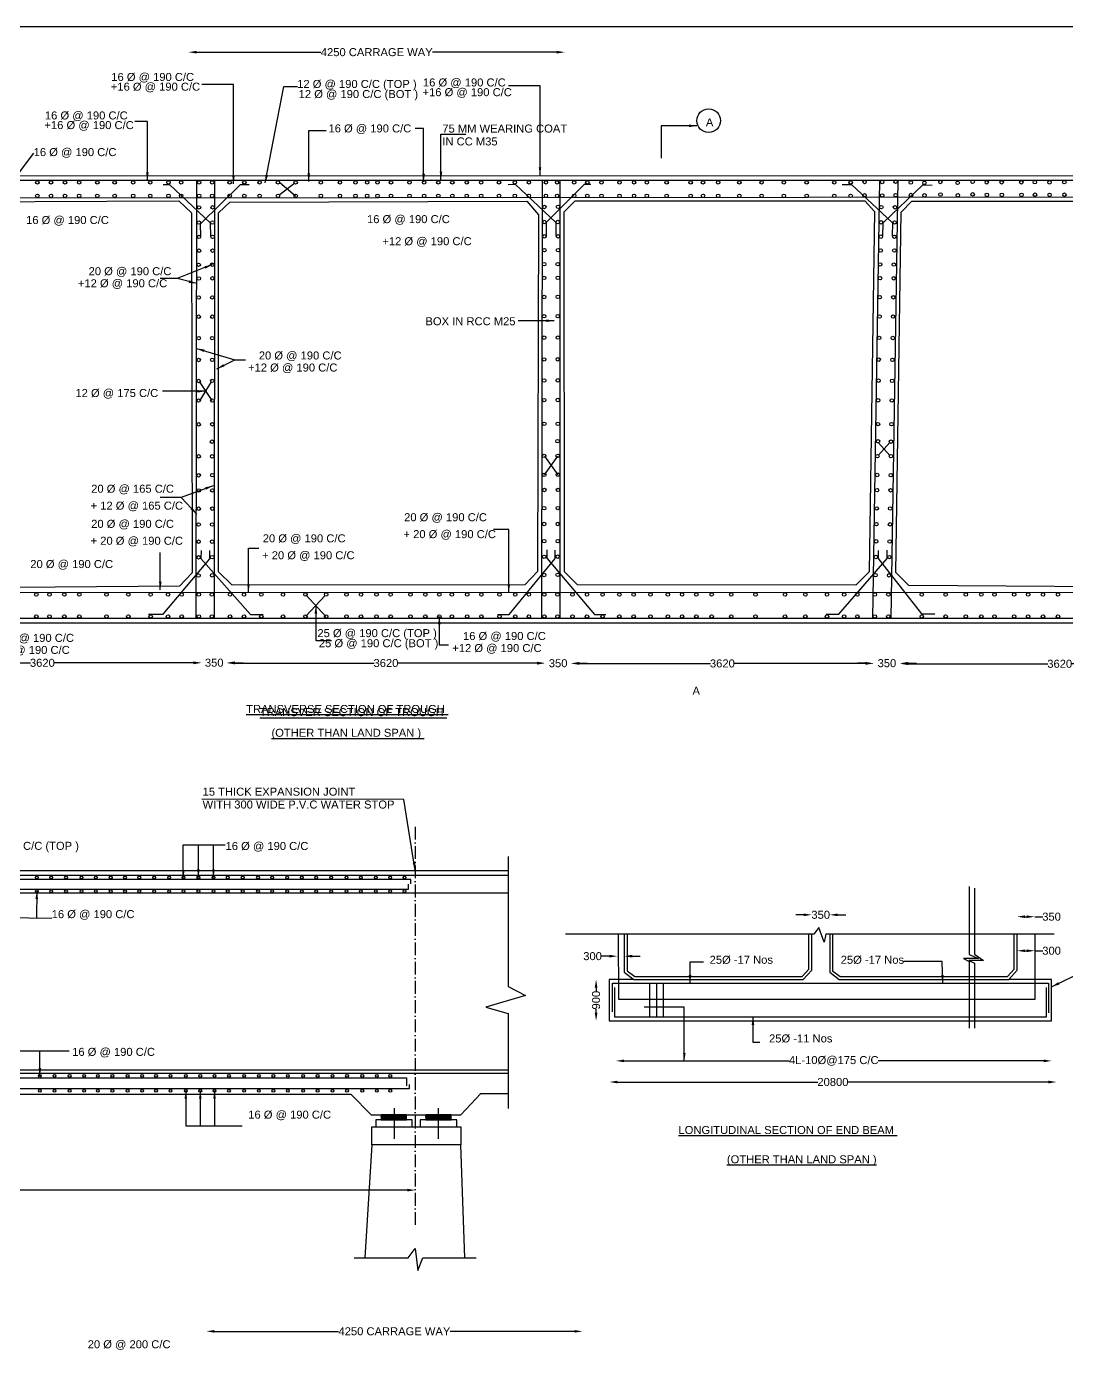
# Model space of a CAD drawing. Header units: millimetres. Extents: x 5124 to 2506481, y 2311 to 44408819.
# Drawn here: x 2502362 to 2504311, y 44406336 to 44408819 of the extents above; entities that cross this region are included whole.
import ezdxf

# ---------------------------------------------------------------- set-up
doc = ezdxf.new("R2010")
doc.units = ezdxf.units.MM
doc.header["$MEASUREMENT"] = 0
doc.linetypes.add('ACAD_ISO10W100', pattern=[18, 12, -3, 0, -3])
for name, color, linetype in [('DIMENSION', 7, 'Continuous'), ('DRAWING', 2, 'Continuous'), ('TEXT', 7, 'Continuous')]:
    doc.layers.add(name, color=color, linetype=linetype)
doc.styles.get("Standard").update_dxf_attribs({"font": 'arial.ttf', "height": 15})
doc.dimstyles.get("Standard").update_dxf_attribs({"dimtxt": 15, "dimasz": 15, "dimexe": 0.18, "dimexo": 0.0625, "dimgap": 0.09, "dimtad": 0, "dimdec": 0, "dimzin": 0, "dimdsep": 46, "dimtxsty": 'Standard', "dimcen": 0.09, "dimse1": 1, "dimse2": 1, "dimadec": 0, "dimazin": 0, "dimtfac": 1, "dimtdec": 0, "dimtofl": 0, "dimtmove": 0, "dimatfit": 3, "dimfxl": 1, "dimtolj": 1, "dimtzin": 0, "dimarcsym": 0})

# ---------------------------------------------------------------- blocks, each defined once
blk = doc.blocks.new('*D90')
at = {"layer": 'Defpoints', "color": 0, "transparency": 16777216}
for p in [(2501291, 44406640), (2503090.6, 44406640), (2503090.6, 44406638.9)]:
    blk.add_point(p, dxfattribs=at)
at = {"layer": 'DIMENSION', "color": 0, "lineweight": -2, "transparency": 16777216}
for p, q in [((2501306, 44406638.9), (2502163.2, 44406638.9)), ((2503075.6, 44406638.9), (2502218.4, 44406638.9))]:
    blk.add_line(p, q, dxfattribs=at)
at = {"layer": 'DIMENSION', "color": 0, "transparency": 16777216}
for points in [[(2501306, 44406641.4), (2501306, 44406636.4), (2501291, 44406638.9)], [(2503075.6, 44406641.4), (2503075.6, 44406636.4), (2503090.6, 44406638.9)]]:
    blk.add_solid(points, dxfattribs=at)
at = {"layer": 'DIMENSION', "color": 0, "transparency": 16777216, "insert": (2502190.8, 44406638.9), "char_height": 15, "attachment_point": 5}
blk.add_mtext('\\A1;18000', dxfattribs=at)
blk = doc.blocks.new('*D91')
at = {"layer": 'Defpoints', "color": 0, "transparency": 16777216}
for p in [(2503469.4, 44407077.2), (2503469.4, 44407077.2), (2503482.3, 44407078.6)]:
    blk.add_point(p, dxfattribs=at)
at = {"layer": 'DIMENSION', "color": 0, "lineweight": -2, "transparency": 16777216}
for p, q in [((2503454.4, 44407077.2), (2503439.4, 44407077.2)), ((2503497.3, 44407077.2), (2503512.3, 44407077.2))]:
    blk.add_line(p, q, dxfattribs=at)
at = {"layer": 'DIMENSION', "color": 0, "transparency": 16777216}
for points in [[(2503454.4, 44407079.7), (2503454.4, 44407074.7), (2503469.4, 44407077.2)], [(2503497.3, 44407079.7), (2503497.3, 44407074.7), (2503482.3, 44407077.2)]]:
    blk.add_solid(points, dxfattribs=at)
at = {"layer": 'DIMENSION', "color": 0, "transparency": 16777216, "insert": (2503422.8, 44407077.2), "char_height": 15, "attachment_point": 5}
blk.add_mtext('\\A1;300', dxfattribs=at)
blk = doc.blocks.new('*D92')
at = {"layer": 'Defpoints', "color": 0, "transparency": 16777216}
for p in [(2503453.8, 44407033.3), (2503429.4, 44406956.3), (2503453.8, 44406956.3)]:
    blk.add_point(p, dxfattribs=at)
at = {"layer": 'DIMENSION', "color": 0, "lineweight": -2, "transparency": 16777216}
for p, q in [((2503429.4, 44407018.3), (2503429.4, 44407011.4)), ((2503429.4, 44406971.3), (2503429.4, 44406978.1))]:
    blk.add_line(p, q, dxfattribs=at)
at = {"layer": 'DIMENSION', "color": 0, "transparency": 16777216}
for points in [[(2503426.9, 44407018.3), (2503431.9, 44407018.3), (2503429.4, 44407033.3)], [(2503426.9, 44406971.3), (2503431.9, 44406971.3), (2503429.4, 44406956.3)]]:
    blk.add_solid(points, dxfattribs=at)
at = {"layer": 'DIMENSION', "color": 0, "transparency": 16777216, "insert": (2503429.4, 44406994.8), "char_height": 15, "attachment_point": 5, "rotation": 90}
blk.add_mtext('\\A1;900', dxfattribs=at)
blk = doc.blocks.new('*D93')
at = {"layer": 'Defpoints', "color": 0, "transparency": 16777216}
for p in [(2503867.2, 44407154.7), (2503833.6, 44407118.6), (2503867.2, 44407118.6)]:
    blk.add_point(p, dxfattribs=at)
at = {"layer": 'DIMENSION', "color": 0, "lineweight": -2, "transparency": 16777216}
for p, q in [((2503818.6, 44407154.7), (2503803.6, 44407154.7)), ((2503882.2, 44407154.7), (2503897.2, 44407154.7))]:
    blk.add_line(p, q, dxfattribs=at)
at = {"layer": 'DIMENSION', "color": 0, "transparency": 16777216}
for points in [[(2503818.6, 44407157.2), (2503818.6, 44407152.2), (2503833.6, 44407154.7)], [(2503882.2, 44407157.2), (2503882.2, 44407152.2), (2503867.2, 44407154.7)]]:
    blk.add_solid(points, dxfattribs=at)
at = {"layer": 'DIMENSION', "color": 0, "transparency": 16777216, "insert": (2503850.4, 44407154.7), "char_height": 15, "attachment_point": 5}
blk.add_mtext('\\A1;350', dxfattribs=at)
blk = doc.blocks.new('*D94')
at = {"layer": 'Defpoints', "color": 0, "transparency": 16777216}
for p in [(2504251.5, 44407151.2), (2504218.5, 44407118.6), (2504251.5, 44407118.6)]:
    blk.add_point(p, dxfattribs=at)
at = {"layer": 'DIMENSION', "color": 0, "lineweight": -2, "transparency": 16777216}
for p, q in [((2504233.5, 44407151.2), (2504236.5, 44407151.2)), ((2504251.5, 44407151.2), (2504266.5, 44407151.2))]:
    blk.add_line(p, q, dxfattribs=at)
at = {"layer": 'DIMENSION', "color": 0, "transparency": 16777216}
for points in [[(2504233.5, 44407153.7), (2504233.5, 44407148.7), (2504218.5, 44407151.2)], [(2504236.5, 44407153.7), (2504236.5, 44407148.7), (2504251.5, 44407151.2)]]:
    blk.add_solid(points, dxfattribs=at)
at = {"layer": 'DIMENSION', "color": 0, "transparency": 16777216, "insert": (2504283.1, 44407151.2), "char_height": 15, "attachment_point": 5}
blk.add_mtext('\\A1;350', dxfattribs=at)
blk = doc.blocks.new('*D95')
at = {"layer": 'Defpoints', "color": 0, "transparency": 16777216}
for p in [(2504218.5, 44407084.8), (2504251.5, 44407087.4), (2504251.5, 44407084.8)]:
    blk.add_point(p, dxfattribs=at)
at = {"layer": 'DIMENSION', "color": 0, "lineweight": -2, "transparency": 16777216}
for p, q in [((2504233.5, 44407087.4), (2504236.5, 44407087.4)), ((2504251.5, 44407087.4), (2504266.5, 44407087.4))]:
    blk.add_line(p, q, dxfattribs=at)
at = {"layer": 'DIMENSION', "color": 0, "transparency": 16777216}
for points in [[(2504233.5, 44407089.9), (2504233.5, 44407084.9), (2504218.5, 44407087.4)], [(2504236.5, 44407089.9), (2504236.5, 44407084.9), (2504251.5, 44407087.4)]]:
    blk.add_solid(points, dxfattribs=at)
at = {"layer": 'DIMENSION', "color": 0, "transparency": 16777216, "insert": (2504283.1, 44407087.4), "char_height": 15, "attachment_point": 5}
blk.add_mtext('\\A1;300', dxfattribs=at)
blk = doc.blocks.new('*D96')
at = {"layer": 'Defpoints', "color": 0, "transparency": 16777216}
for p in [(2503454.4, 44406834.1), (2504292.2, 44406841.4), (2504292.2, 44406834.1)]:
    blk.add_point(p, dxfattribs=at)
at = {"layer": 'DIMENSION', "color": 0, "lineweight": -2, "transparency": 16777216}
for p, q in [((2503469.4, 44406841.4), (2503844.9, 44406841.4)), ((2504277.2, 44406841.4), (2503901.7, 44406841.4))]:
    blk.add_line(p, q, dxfattribs=at)
at = {"layer": 'DIMENSION', "color": 0, "transparency": 16777216}
for points in [[(2503469.4, 44406843.9), (2503469.4, 44406838.9), (2503454.4, 44406841.4)], [(2504277.2, 44406843.9), (2504277.2, 44406838.9), (2504292.2, 44406841.4)]]:
    blk.add_solid(points, dxfattribs=at)
at = {"layer": 'DIMENSION', "color": 0, "transparency": 16777216, "insert": (2503873.3, 44406841.4), "char_height": 15, "attachment_point": 5}
blk.add_mtext('\\A1;20800', dxfattribs=at)
blk = doc.blocks.new('*D97')
at = {"layer": 'Defpoints', "color": 0, "transparency": 16777216}
for p in [(2503466.7, 44406887.7), (2503466.7, 44406881), (2504283.1, 44406887.7)]:
    blk.add_point(p, dxfattribs=at)
at = {"layer": 'DIMENSION', "color": 0, "lineweight": -2, "transparency": 16777216}
for p, q in [((2503481.7, 44406881), (2503791.3, 44406881)), ((2504268.1, 44406881), (2503958.4, 44406881))]:
    blk.add_line(p, q, dxfattribs=at)
at = {"layer": 'DIMENSION', "color": 0, "transparency": 16777216}
for points in [[(2503481.7, 44406883.5), (2503481.7, 44406878.5), (2503466.7, 44406881)], [(2504268.1, 44406883.5), (2504268.1, 44406878.5), (2504283.1, 44406881)]]:
    blk.add_solid(points, dxfattribs=at)
at = {"layer": 'DIMENSION', "color": 0, "transparency": 16777216, "insert": (2503874.9, 44406881), "char_height": 15, "attachment_point": 5}
blk.add_mtext('\\A1;4L-10Ø@175 C/C ', dxfattribs=at)
blk = doc.blocks.new('*D120')
at = {"layer": 'Defpoints', "color": 0, "transparency": 16777216}
for p in [(2502093.6, 44407627), (2502689.7, 44407627), (2502689.7, 44407626.9)]:
    blk.add_point(p, dxfattribs=at)
at = {"layer": 'DIMENSION', "color": 0, "lineweight": -2, "transparency": 16777216}
for p, q in [((2502108.6, 44407626.9), (2502369.2, 44407626.9)), ((2502674.7, 44407626.9), (2502414.1, 44407626.9))]:
    blk.add_line(p, q, dxfattribs=at)
at = {"layer": 'DIMENSION', "color": 0, "transparency": 16777216}
for points in [[(2502108.6, 44407629.4), (2502108.6, 44407624.4), (2502093.6, 44407626.9)], [(2502674.7, 44407629.4), (2502674.7, 44407624.4), (2502689.7, 44407626.9)]]:
    blk.add_solid(points, dxfattribs=at)
at = {"layer": 'DIMENSION', "color": 0, "transparency": 16777216, "insert": (2502391.6, 44407626.9), "char_height": 15, "attachment_point": 5}
blk.add_mtext('\\A1;3620', dxfattribs=at)
blk = doc.blocks.new('*D121')
at = {"layer": 'Defpoints', "color": 0, "transparency": 16777216}
for p in [(2502689.7, 44407626.9), (2502737.7, 44407627.1), (2502737.7, 44407626.9)]:
    blk.add_point(p, dxfattribs=at)
at = {"layer": 'DIMENSION', "color": 0, "lineweight": -2, "transparency": 16777216}
for p, q in [((2502674.7, 44407627.1), (2502659.7, 44407627.1)), ((2502752.7, 44407627.1), (2502767.7, 44407627.1))]:
    blk.add_line(p, q, dxfattribs=at)
at = {"layer": 'DIMENSION', "color": 0, "transparency": 16777216}
for points in [[(2502674.7, 44407629.6), (2502674.7, 44407624.6), (2502689.7, 44407627.1)], [(2502752.7, 44407629.6), (2502752.7, 44407624.6), (2502737.7, 44407627.1)]]:
    blk.add_solid(points, dxfattribs=at)
at = {"layer": 'DIMENSION', "color": 0, "transparency": 16777216, "insert": (2502713.7, 44407627.1), "char_height": 15, "attachment_point": 5}
blk.add_mtext('\\A1;350', dxfattribs=at)
blk = doc.blocks.new('*D122')
at = {"layer": 'Defpoints', "color": 0, "transparency": 16777216}
for p in [(2502737.7, 44407626.9), (2503333.6, 44407626.9), (2503333.6, 44407626.5)]:
    blk.add_point(p, dxfattribs=at)
at = {"layer": 'DIMENSION', "color": 0, "lineweight": -2, "transparency": 16777216}
for p, q in [((2502752.7, 44407626.5), (2503013.2, 44407626.5)), ((2503318.6, 44407626.5), (2503058.1, 44407626.5))]:
    blk.add_line(p, q, dxfattribs=at)
at = {"layer": 'DIMENSION', "color": 0, "transparency": 16777216}
for points in [[(2502752.7, 44407629), (2502752.7, 44407624), (2502737.7, 44407626.5)], [(2503318.6, 44407629), (2503318.6, 44407624), (2503333.6, 44407626.5)]]:
    blk.add_solid(points, dxfattribs=at)
at = {"layer": 'DIMENSION', "color": 0, "transparency": 16777216, "insert": (2503035.6, 44407626.5), "char_height": 15, "attachment_point": 5}
blk.add_mtext('\\A1;3620', dxfattribs=at)
blk = doc.blocks.new('*D123')
at = {"layer": 'Defpoints', "color": 0, "transparency": 16777216}
for p in [(2503333.6, 44407626.5), (2503383, 44407626.5), (2503383, 44407626.1)]:
    blk.add_point(p, dxfattribs=at)
at = {"layer": 'DIMENSION', "color": 0, "lineweight": -2, "transparency": 16777216}
for p, q in [((2503318.6, 44407626.1), (2503303.6, 44407626.1)), ((2503398, 44407626.1), (2503413, 44407626.1))]:
    blk.add_line(p, q, dxfattribs=at)
at = {"layer": 'DIMENSION', "color": 0, "transparency": 16777216}
for points in [[(2503318.6, 44407628.6), (2503318.6, 44407623.6), (2503333.6, 44407626.1)], [(2503398, 44407628.6), (2503398, 44407623.6), (2503383, 44407626.1)]]:
    blk.add_solid(points, dxfattribs=at)
at = {"layer": 'DIMENSION', "color": 0, "transparency": 16777216, "insert": (2503358.3, 44407626.1), "char_height": 15, "attachment_point": 5}
blk.add_mtext('\\A1;350', dxfattribs=at)
blk = doc.blocks.new('*D124')
at = {"layer": 'Defpoints', "color": 0, "transparency": 16777216}
for p in [(2503383, 44407626.5), (2503949.2, 44407626.5), (2503949.2, 44407625.7)]:
    blk.add_point(p, dxfattribs=at)
at = {"layer": 'DIMENSION', "color": 0, "lineweight": -2, "transparency": 16777216}
for p, q in [((2503398, 44407625.7), (2503643.6, 44407625.7)), ((2503934.2, 44407625.7), (2503688.6, 44407625.7))]:
    blk.add_line(p, q, dxfattribs=at)
at = {"layer": 'DIMENSION', "color": 0, "transparency": 16777216}
for points in [[(2503398, 44407628.2), (2503398, 44407623.2), (2503383, 44407625.7)], [(2503934.2, 44407628.2), (2503934.2, 44407623.2), (2503949.2, 44407625.7)]]:
    blk.add_solid(points, dxfattribs=at)
at = {"layer": 'DIMENSION', "color": 0, "transparency": 16777216, "insert": (2503666.1, 44407625.7), "char_height": 15, "attachment_point": 5}
blk.add_mtext('\\A1;3620', dxfattribs=at)
blk = doc.blocks.new('*D125')
at = {"layer": 'Defpoints', "color": 0, "transparency": 16777216}
for p in [(2503949.2, 44407625.7), (2503999.8, 44407626.2), (2503999.8, 44407625.7)]:
    blk.add_point(p, dxfattribs=at)
at = {"layer": 'DIMENSION', "color": 0, "lineweight": -2, "transparency": 16777216}
for p, q in [((2503934.2, 44407626.2), (2503919.2, 44407626.2)), ((2504014.8, 44407626.2), (2504029.8, 44407626.2))]:
    blk.add_line(p, q, dxfattribs=at)
at = {"layer": 'DIMENSION', "color": 0, "transparency": 16777216}
for points in [[(2503934.2, 44407628.7), (2503934.2, 44407623.7), (2503949.2, 44407626.2)], [(2504014.8, 44407628.7), (2504014.8, 44407623.7), (2503999.8, 44407626.2)]]:
    blk.add_solid(points, dxfattribs=at)
at = {"layer": 'DIMENSION', "color": 0, "transparency": 16777216, "insert": (2503974.5, 44407626.2), "char_height": 15, "attachment_point": 5}
blk.add_mtext('\\A1;350', dxfattribs=at)
blk = doc.blocks.new('*D126')
at = {"layer": 'Defpoints', "color": 0, "transparency": 16777216}
for p in [(2503999.8, 44407625.7), (2504597.1, 44407625.7), (2504597.1, 44407625.1)]:
    blk.add_point(p, dxfattribs=at)
at = {"layer": 'DIMENSION', "color": 0, "lineweight": -2, "transparency": 16777216}
for p, q in [((2504014.8, 44407625.1), (2504276, 44407625.1)), ((2504582.1, 44407625.1), (2504320.9, 44407625.1))]:
    blk.add_line(p, q, dxfattribs=at)
at = {"layer": 'DIMENSION', "color": 0, "transparency": 16777216}
for points in [[(2504014.8, 44407627.6), (2504014.8, 44407622.6), (2503999.8, 44407625.1)], [(2504582.1, 44407627.6), (2504582.1, 44407622.6), (2504597.1, 44407625.1)]]:
    blk.add_solid(points, dxfattribs=at)
at = {"layer": 'DIMENSION', "color": 0, "transparency": 16777216, "insert": (2504298.4, 44407625.1), "char_height": 15, "attachment_point": 5}
blk.add_mtext('\\A1;3620', dxfattribs=at)
blk = doc.blocks.new('*D137')
at = {"layer": 'Defpoints', "color": 0, "transparency": 16777216}
for p in [(2502665.7, 44408773.4), (2503370.8, 44408773.4), (2503370.8, 44408771.2)]:
    blk.add_point(p, dxfattribs=at)
at = {"layer": 'DIMENSION', "color": 0, "lineweight": -2, "transparency": 16777216}
for p, q in [((2502680.7, 44408771.2), (2502913.6, 44408771.2)), ((2503355.8, 44408771.2), (2503122.9, 44408771.2))]:
    blk.add_line(p, q, dxfattribs=at)
at = {"layer": 'DIMENSION', "color": 0, "transparency": 16777216}
for points in [[(2502680.7, 44408773.7), (2502680.7, 44408768.7), (2502665.7, 44408771.2)], [(2503355.8, 44408773.7), (2503355.8, 44408768.7), (2503370.8, 44408771.2)]]:
    blk.add_solid(points, dxfattribs=at)
at = {"layer": 'DIMENSION', "color": 0, "transparency": 16777216, "insert": (2503018.3, 44408771.2), "char_height": 15, "attachment_point": 5}
blk.add_mtext('\\A1;4250 CARRAGE WAY', dxfattribs=at)
blk = doc.blocks.new('*D138')
at = {"layer": 'Defpoints', "color": 0, "transparency": 16777216}
for p in [(2502698.8, 44406376.3), (2503404, 44406376.3), (2503404, 44406374.2)]:
    blk.add_point(p, dxfattribs=at)
at = {"layer": 'DIMENSION', "color": 0, "lineweight": -2, "transparency": 16777216}
for p, q in [((2502713.8, 44406374.2), (2502946.8, 44406374.2)), ((2503389, 44406374.2), (2503156.1, 44406374.2))]:
    blk.add_line(p, q, dxfattribs=at)
at = {"layer": 'DIMENSION', "color": 0, "transparency": 16777216}
for points in [[(2502713.8, 44406376.7), (2502713.8, 44406371.7), (2502698.8, 44406374.2)], [(2503389, 44406376.7), (2503389, 44406371.7), (2503404, 44406374.2)]]:
    blk.add_solid(points, dxfattribs=at)
at = {"layer": 'DIMENSION', "color": 0, "transparency": 16777216, "insert": (2503051.4, 44406374.2), "char_height": 15, "attachment_point": 5}
blk.add_mtext('\\A1;4250 CARRAGE WAY', dxfattribs=at)

msp = doc.modelspace()

# ---------------------------------------------------------------- hatches: boundary and pattern name
at = {"layer": 'DRAWING'}
h = msp.add_hatch(dxfattribs=at)
h.set_pattern_fill('ANSI31', color=0, style=0)
h.set_pattern_definition([(45, (1801.97717, -1.1792), (-0.08838834764832, 0.08838834764832), [])])
h.paths.add_polyline_path([(2503026.8, 44406770.6), (2503074.2, 44406770.6), (2503074.2, 44406779.7), (2503026.8, 44406779.7)])
h.paths.add_polyline_path([(2503110.2, 44406770.6), (2503157.6, 44406770.6), (2503157.6, 44406779.7), (2503110.2, 44406779.7)])

# ---------------------------------------------------------------- linework, layer by layer
at = {"layer": 'DIMENSION', "color": 0}
msp.add_circle((2503640.4, 44408642.9), 22.3, dxfattribs=at)
at = {"layer": 'DRAWING', "color": 0}
for points in [[(2500951.5, 44408819.4), (2506480.1, 44408819.4), (2506480.1, 44403849.7), (2500951.5, 44403849.7)], [(2501402.1, 44408539.7), (2504640.7, 44408540), (2504635.3, 44407701.4), (2501397.7, 44407701.4)], [(2501410.3, 44408531.4), (2504632.4, 44408531.7), (2504627.1, 44407709.7), (2501406, 44407709.7)], [(2503026.8, 44406770.6), (2503074.2, 44406770.6), (2503074.2, 44406779.7), (2503026.8, 44406779.7)], [(2503110.2, 44406770.6), (2503157.6, 44406770.6), (2503157.6, 44406779.7), (2503110.2, 44406779.7)], [(2503009.2, 44406757.7), (2503175.8, 44406757.7), (2503175.8, 44406723.6), (2503009.2, 44406723.6)], [(2503016.3, 44406757.7), (2503084.9, 44406757.7), (2503084.9, 44406770.6), (2503016.3, 44406770.6)], [(2503099.7, 44406757.7), (2503168.2, 44406757.7), (2503168.2, 44406770.6), (2503099.7, 44406770.6)]]:
    msp.add_lwpolyline(points, close=True, dxfattribs=at)
for points in [[(2502617.8, 44408523), (2502630, 44408523), (2502705.9, 44408451.5), (2502706.7, 44408426)], [(2502680.7, 44408531.6), (2502679.5, 44407709.7)], [(2502688.5, 44408425.4), (2502688.2, 44408449.6), (2502763.1, 44408523), (2502779.3, 44408523.3)], [(2502714.4, 44408531.6), (2502713.6, 44407709.7)], [(2502836.6, 44408526.9), (2502866.2, 44408502.1)], [(2502837.1, 44408505.1), (2502864.8, 44408526.7)], [(2503264.4, 44408523.5), (2503277.9, 44408523.9), (2503353.9, 44408451.9), (2503353.9, 44408428.6)], [(2503328.5, 44408531.6), (2503327, 44407709.7)], [(2503336.3, 44408426.3), (2503336.5, 44408452.8), (2503407.7, 44408523.7), (2503419.7, 44408523.8)], [(2503361.6, 44408531.6), (2503361.2, 44407709.7)], [(2503890.9, 44408523.5), (2503908.3, 44408523.5), (2503985, 44408451.6), (2503984.6, 44408426.6)], [(2503960.7, 44408531.7), (2503947.5, 44407709.7)], [(2503967, 44408425.7), (2503967.5, 44408451.5), (2504041.6, 44408522.5), (2504059.3, 44408522.3)], [(2503994.9, 44408531.7), (2503981.7, 44407709.7)], [(2501410.1, 44408497.6), (2504632.2, 44408500.1)], [(2502082.3, 44408465.2), (2502107.7, 44408490.3), (2502647.4, 44408492.5), (2502671.3, 44408470.1), (2502672.1, 44407795.7), (2502648.5, 44407770.3), (2502103.7, 44407766.4), (2502079.5, 44407792.8), (2502082.3, 44408465.2)], [(2502721.8, 44408470.4), (2502743, 44408490.3), (2503299.5, 44408492), (2503321.7, 44408466.3), (2503319.7, 44407798.2), (2503295.8, 44407773.4), (2502747.2, 44407772.3), (2502721.8, 44407797.5), (2502721.8, 44408470.4)], [(2503369.8, 44408471.8), (2503390.5, 44408492.4), (2503932.8, 44408492.6), (2503951.2, 44408472.5), (2503941.3, 44407797.5), (2503916.5, 44407772.5), (2503394.7, 44407773.2), (2503370, 44407797.5), (2503369.8, 44408471.8)], [(2504001.2, 44408471.6), (2504021.2, 44408491.8), (2504567.3, 44408491.9), (2504591.1, 44408468.1), (2504585.4, 44407791.3), (2504562.4, 44407768.4), (2504015.3, 44407771.9), (2503991, 44407796.2), (2504001.2, 44408471.6)], [(2502685.7, 44408154.1), (2502709.3, 44408118.3)], [(2502708, 44408153.8), (2502685.9, 44408117.8)], [(2503980.1, 44408039.7), (2503958.6, 44408016)], [(2503958.6, 44408039.5), (2503980.2, 44408015.6)], [(2503357.2, 44408014), (2503332.3, 44407979.3)], [(2503332.8, 44408014), (2503357.5, 44407979.3)], [(2502590.8, 44407718), (2502617.9, 44407718), (2502705.6, 44407821.9), (2502705.6, 44407837.6)], [(2502689.4, 44407837.7), (2502688.6, 44407822.4), (2502782, 44407717.6), (2502805.5, 44407717.6)], [(2503244.5, 44407717.3), (2503266.8, 44407717.3), (2503352.9, 44407822.6), (2503352.9, 44407838.2)], [(2503336.8, 44407838.4), (2503336.8, 44407823), (2503426.7, 44407717.3), (2503447.9, 44407717.3)], [(2503860.9, 44407718.3), (2503884.6, 44407718.3), (2503975.1, 44407822.3), (2503975.1, 44407838)], [(2503958.1, 44407837.7), (2503958.1, 44407822.6), (2504039.4, 44407718.7), (2504064.4, 44407718.7)], [(2501406.2, 44407759), (2504627.5, 44407759.3)], [(2502921.8, 44407752.8), (2502885.1, 44407714.3)], [(2502885.6, 44407754.6), (2502922.9, 44407713.9)], [(2503264.5, 44407263.9), (2503264.5, 44407020.7), (2503297, 44407003.8), (2503222.7, 44406981.8), (2503264.5, 44406969.6), (2503264.5, 44406791.7)], [(2501105.5, 44407237.5), (2503264.5, 44407237.5)], [(2501105.5, 44407228.8), (2503264.5, 44407228.8)], [(2503082.1, 44407212.7), (2503082.1, 44407220.7), (2501298.1, 44407220.7), (2501298.1, 44407212.5)], [(2501105.5, 44407196), (2503264.5, 44407196)], [(2501300.9, 44407213), (2501300.9, 44407202.5), (2503078, 44407202.5), (2503078, 44407212)], [(2504128.7, 44407208), (2504128.7, 44407080.1), (2504145.9, 44407072.6), (2504118, 44407072.6), (2504128.7, 44407067), (2504128.7, 44406942.3)], [(2504138.5, 44407204.9), (2504138.5, 44407081), (2504155.7, 44407069.4), (2504127.8, 44407069.4), (2504138.5, 44407063.9), (2504138.5, 44406942.5)], [(2504288.1, 44407118.6), (2503860.2, 44407118.6), (2503856.7, 44407103.3), (2503847, 44407131.2), (2503837.8, 44407118.6), (2503371.8, 44407118.6)], [(2504251.5, 44407118.6), (2504251.5, 44406995.8), (2503472.2, 44406995.8), (2503471.7, 44407118.6)], [(2503482.3, 44407118.6), (2503482.3, 44407047.3), (2503500.4, 44407033.6), (2503817.8, 44407033.6), (2503833.6, 44407050.9), (2503833.6, 44407118.6)], [(2503487.6, 44407118.6), (2503487.6, 44407049.9), (2503502.2, 44407038.9), (2503815.5, 44407038.9), (2503828.3, 44407053), (2503828.3, 44407118.6)], [(2503867.2, 44407118.6), (2503867.2, 44407047.3), (2503885.3, 44407033.6), (2504202.7, 44407033.6), (2504218.5, 44407050.9), (2504218.5, 44407118.6)], [(2503872.5, 44407118.6), (2503872.5, 44407049.9), (2503887.1, 44407038.9), (2504200.4, 44407038.9), (2504213.2, 44407053), (2504213.2, 44407118.6)], [(2503453.8, 44407033.3), (2503453.8, 44406956.3), (2504283.1, 44406956.3), (2504283.1, 44407033.6), (2504202.7, 44407033.6)], [(2503500.4, 44407033.6), (2503453.8, 44407033.3)], [(2503460.4, 44406972.9), (2503460.4, 44407026.7), (2504277.4, 44407026.7), (2504277.4, 44406971.2)], [(2503529.4, 44407026.7), (2503529.4, 44406963.2)], [(2503542.6, 44407026.7), (2503542.6, 44406963.2)], [(2503555, 44407026.7), (2503555, 44406963.2)], [(2504272.9, 44407018.5), (2504272.9, 44406963.2), (2503464.3, 44406963.2), (2503464.3, 44407018.6)], [(2501105.5, 44406864), (2503264.5, 44406864)], [(2501105.5, 44406858.3), (2503264.5, 44406858.3)], [(2501299.9, 44406832), (2501299.9, 44406849.3), (2503073.9, 44406849.3), (2503073.9, 44406834.3)], [(2503079.2, 44406836.5), (2503079.2, 44406828.5), (2501306.8, 44406828.5), (2501306.8, 44406846.6)], [(2501411.8, 44406818.4), (2502969.9, 44406818.6)], [(2502969.9, 44406818.6), (2503007.8, 44406779.7), (2503176.2, 44406779.7), (2503213.2, 44406820)], [(2503213.2, 44406820), (2503264.5, 44406820)], [(2503050.7, 44406792.3), (2503050.7, 44406734.8)], [(2503133.5, 44406792.3), (2503133.5, 44406734.8)], [(2503009.2, 44406723.6), (2502996.3, 44406512.2)], [(2503183.5, 44406512.2), (2503175.8, 44406723.6)], [(2502975.9, 44406512.2), (2503077, 44406512.2), (2503090.5, 44406529.5), (2503095.1, 44406488.1), (2503104.7, 44406512.2), (2503204.7, 44406512.2)]]:
    msp.add_lwpolyline(points, dxfattribs=at)
at = {"layer": 'DRAWING', "color": 0, "linetype": 'ACAD_ISO10W100', "ltscale": 2}
msp.add_lwpolyline([(2503090.6, 44407319.6), (2503090.6, 44406563.5)], dxfattribs=at)
at = {"layer": 'DRAWING', "color": 0}
for centre, radius in [((2502382.3, 44408527.2), 3.25), ((2502407.9, 44408527.2), 3.25), ((2502434, 44408527.2), 3.25), ((2502460.5, 44408527.2), 3.25), ((2502494.6, 44408527.2), 3.25), ((2502527.2, 44408527.2), 3.25), ((2502561.8, 44408527.2), 3.25), ((2502593.8, 44408527.2), 3.25), ((2502628, 44408527.2), 3.25), ((2502651.8, 44408527.2), 3.25), ((2502685.4, 44408527.2), 3.25), ((2502709.9, 44408527.2), 3.25), ((2502742.6, 44408527.2), 3.25), ((2502770.1, 44408527.2), 3.25), ((2502798.7, 44408527.2), 3.25), ((2502833.3, 44408527.2), 3.25), ((2502866.3, 44408527.2), 3.25), ((2502913.6, 44408527.2), 3.25), ((2502949.3, 44408527.2), 3.25), ((2502978.4, 44408527.2), 3.25), ((2503000.4, 44408527.2), 3.25), ((2503019.7, 44408527.2), 3.25), ((2503045, 44408527.2), 3.25), ((2503079.8, 44408527.2), 3.25), ((2503107.3, 44408527.2), 3.25), ((2503133.7, 44408527.2), 3.25), ((2503160.1, 44408527.2), 3.25), ((2503187, 44408527.2), 3.25), ((2503214, 44408527.2), 3.25), ((2503247.5, 44408527.2), 3.25), ((2503277.2, 44408527.2), 3.25), ((2503303.5, 44408527.2), 3.25), ((2503335.4, 44408527.2), 3.25), ((2503356.3, 44408527.2), 3.25), ((2503388.4, 44408527.2), 3.25), ((2503412.9, 44408527.2), 3.25), ((2503439.6, 44408527.2), 3.25), ((2503473.3, 44408527.2), 3.25), ((2503500.6, 44408527.2), 3.25), ((2503524.6, 44408527.2), 3.25), ((2503561.7, 44408527.2), 3.25), ((2503606.7, 44408527.2), 3.25), ((2503629.9, 44408527.2), 3.25), ((2503658.2, 44408527.2), 3.25), ((2503698, 44408527.2), 3.25), ((2503739.6, 44408527.2), 3.25), ((2503781.4, 44408527.2), 3.25), ((2503824.2, 44408527.2), 3.25), ((2503875.8, 44408527.2), 3.25), ((2503906.5, 44408527.2), 3.25), ((2503932.6, 44408528), 3.25), ((2503965.5, 44408527.9), 3.25), ((2503990.8, 44408528.5), 3.25), ((2504019.4, 44408527.1), 3.25), ((2504044.8, 44408526.5), 3.25), ((2504074.8, 44408528), 3.25), ((2504107.1, 44408526.5), 3.25), ((2504135.1, 44408528.3), 3.25), ((2504161.6, 44408527.4), 3.25), ((2504189.6, 44408527.4), 3.25), ((2504226.5, 44408527.4), 3.25), ((2504251.8, 44408527.7), 3.25), ((2504279.2, 44408527.4), 3.25), ((2504307, 44408527.7), 3.25), ((2502382.3, 44408502.1), 3.25), ((2502407.9, 44408502.1), 3.25), ((2502434, 44408502.1), 3.25), ((2502460.5, 44408502.1), 3.25), ((2502494.6, 44408502.1), 3.25), ((2502527.2, 44408502.1), 3.25), ((2502561.8, 44408502.1), 3.25), ((2502593.8, 44408502.1), 3.25), ((2502628, 44408502.1), 3.25), ((2502651.8, 44408502.1), 3.25), ((2502685.4, 44408502.1), 3.25), ((2502709.9, 44408502.1), 3.25), ((2502742.6, 44408502.1), 3.25), ((2502770.1, 44408502.1), 3.25), ((2502798.7, 44408502.1), 3.25), ((2502833.3, 44408502.1), 3.25), ((2502866.3, 44408502.1), 3.25), ((2502913.6, 44408502.1), 3.25), ((2502949.3, 44408502.1), 3.25), ((2502978.4, 44408502.1), 3.25), ((2503000.4, 44408502.1), 3.25), ((2503019.7, 44408502.1), 3.25), ((2503045, 44408502.1), 3.25), ((2503079.8, 44408502.1), 3.25), ((2503107.3, 44408502.1), 3.25), ((2503133.7, 44408502.1), 3.25), ((2503160.1, 44408502.1), 3.25), ((2503187, 44408502.1), 3.25), ((2503214, 44408502.1), 3.25), ((2503247.5, 44408502.1), 3.25), ((2503277.2, 44408502.1), 3.25), ((2503303.5, 44408502.1), 3.25), ((2503335.4, 44408502.1), 3.25), ((2503356.3, 44408502.1), 3.25), ((2503388.4, 44408502.1), 3.25), ((2503412.9, 44408502.1), 3.25), ((2503439.6, 44408502.1), 3.25), ((2503473.3, 44408502.1), 3.25), ((2503500.6, 44408502.1), 3.25), ((2503524.6, 44408502.1), 3.25), ((2503561.7, 44408502.1), 3.25), ((2503606.7, 44408502.1), 3.25), ((2503629.9, 44408502.1), 3.25), ((2503658.2, 44408502.1), 3.25), ((2503698, 44408502.1), 3.25), ((2503739.6, 44408502.1), 3.25), ((2503781.4, 44408502.1), 3.25), ((2503824.2, 44408502.1), 3.25), ((2503875.8, 44408502.1), 3.25), ((2503906.5, 44408502.1), 3.25), ((2503932.6, 44408502.9), 3.25), ((2503965.5, 44408502.8), 3.25), ((2503990.8, 44408503.4), 3.25), ((2504019.7, 44408503.6), 3.25), ((2504045, 44408503.1), 3.25), ((2504075, 44408504.5), 3.25), ((2504107.4, 44408503.1), 3.25), ((2504135.3, 44408504.8), 3.25), ((2504161.8, 44408503.9), 3.25), ((2504189.8, 44408503.9), 3.25), ((2504226.7, 44408503.9), 3.25), ((2504252, 44408504.2), 3.25), ((2504279.4, 44408503.9), 3.25), ((2504307.2, 44408504.2), 3.25), ((2502685.1, 44408480.3), 3.25), ((2502710.7, 44408480.4), 3.25), ((2503332.5, 44408481.2), 3.25), ((2503358.1, 44408481.4), 3.25), ((2503964, 44408480.8), 3.25), ((2503989.6, 44408480.5), 3.25), ((2502684.9, 44408451.9), 3.25), ((2502710.4, 44408452.1), 3.25), ((2503332.3, 44408452.9), 3.25), ((2503357.8, 44408453.1), 3.25), ((2503963.3, 44408452.4), 3.25), ((2503988.9, 44408452.2), 3.25), ((2502685, 44408425.1), 3.25), ((2502710.6, 44408425.2), 3.25), ((2503332.4, 44408426.1), 3.25), ((2503358, 44408426.2), 3.25), ((2503963.1, 44408425.6), 3.25), ((2503988.6, 44408425.4), 3.25), ((2502685.1, 44408399.2), 3.25), ((2502710.7, 44408399.4), 3.25), ((2503332.6, 44408400.2), 3.25), ((2503358.1, 44408400.3), 3.25), ((2503962.9, 44408399.7), 3.25), ((2503988.4, 44408399.5), 3.25), ((2502684.5, 44408372.9), 3.25), ((2502710.1, 44408373.1), 3.25), ((2503332, 44408373.9), 3.25), ((2503357.5, 44408374.1), 3.25), ((2503961.8, 44408373.5), 3.25), ((2503987.4, 44408373.2), 3.25), ((2502684.8, 44408347.2), 3.25), ((2502710.3, 44408347.4), 3.25), ((2503332.2, 44408348.2), 3.25), ((2503357.8, 44408348.3), 3.25), ((2503961.7, 44408347.7), 3.25), ((2503987.3, 44408347.5), 3.25), ((2502684.6, 44408311.6), 3.25), ((2502710.2, 44408311.7), 3.25), ((2503332.1, 44408312.5), 3.25), ((2503357.7, 44408312.7), 3.25), ((2503961.1, 44408312.1), 3.25), ((2503986.6, 44408311.9), 3.25), ((2502684.6, 44408275.5), 3.25), ((2502710.1, 44408275.6), 3.25), ((2503332.1, 44408276.4), 3.25), ((2503357.6, 44408276.6), 3.25), ((2503960.5, 44408276), 3.25), ((2503986.1, 44408275.8), 3.25), ((2502684.6, 44408235.3), 3.25), ((2502710.1, 44408235.4), 3.25), ((2503332.1, 44408236.3), 3.25), ((2503357.7, 44408236.4), 3.25), ((2503959.9, 44408235.8), 3.25), ((2503985.5, 44408235.6), 3.25), ((2502684.5, 44408194.5), 3.25), ((2502710, 44408194.7), 3.25), ((2503332, 44408195.5), 3.25), ((2503357.6, 44408195.7), 3.25), ((2503959.2, 44408195.1), 3.25), ((2503984.8, 44408194.8), 3.25), ((2502684.6, 44408155), 3.25), ((2502710.1, 44408155.2), 3.25), ((2503332.1, 44408156), 3.25), ((2503357.7, 44408156.2), 3.25), ((2503958.7, 44408155.6), 3.25), ((2503984.3, 44408155.4), 3.25), ((2502684.5, 44408118.4), 3.25), ((2502710.1, 44408118.5), 3.25), ((2503332.1, 44408119.3), 3.25), ((2503357.7, 44408119.5), 3.25), ((2503958.2, 44408118.9), 3.25), ((2503983.7, 44408118.7), 3.25), ((2502684.7, 44408073.8), 3.25), ((2502710.2, 44408073.9), 3.25), ((2503332.3, 44408074.8), 3.25), ((2503357.8, 44408074.9), 3.25), ((2503957.7, 44408074.3), 3.25), ((2503983.2, 44408074.1), 3.25), ((2502709.5, 44408041.3), 3.25), ((2503357.2, 44408042.3), 3.25), ((2503957.7, 44408042.2), 3.25), ((2503982.1, 44408041.5), 3.25), ((2502684.5, 44408013.8), 3.25), ((2502709.9, 44408013.9), 3.25), ((2503332.1, 44408014.7), 3.25), ((2503357.5, 44408014.9), 3.25), ((2503956.6, 44408014.3), 3.25), ((2503982, 44408014.1), 3.25), ((2502684.7, 44407978.4), 3.25), ((2502710.1, 44407978.5), 3.25), ((2503332.3, 44407979.3), 3.25), ((2503357.8, 44407979.5), 3.25), ((2503956.3, 44407978.9), 3.25), ((2503981.7, 44407978.7), 3.25), ((2502684.8, 44407949.9), 3.25), ((2502710.2, 44407950), 3.25), ((2503332.5, 44407950.9), 3.25), ((2503357.9, 44407951), 3.25), ((2503956, 44407950.4), 3.25), ((2503981.5, 44407950.2), 3.25), ((2502684.6, 44407915.8), 3.25), ((2502710, 44407915.9), 3.25), ((2503332.2, 44407916.7), 3.25), ((2503357.7, 44407916.9), 3.25), ((2503955.3, 44407916.3), 3.25), ((2503980.7, 44407916.1), 3.25), ((2503332.2, 44407887.1), 3.25), ((2503357.6, 44407887.2), 3.25), ((2503954.8, 44407886.7), 3.25), ((2503980.2, 44407886.4), 3.25), ((2502684.5, 44407886.1), 3.25), ((2502709.9, 44407886.2), 3.25), ((2502684.4, 44407853.9), 3.25), ((2502709.9, 44407854), 3.25), ((2503332.2, 44407854.9), 3.25), ((2503357.6, 44407855), 3.25), ((2503954.3, 44407854.5), 3.25), ((2503979.7, 44407854.2), 3.25), ((2502684.4, 44407824.7), 3.25), ((2502709.8, 44407824.9), 3.25), ((2503332.1, 44407825.7), 3.25), ((2503357.5, 44407825.9), 3.25), ((2503953.8, 44407825.3), 3.25), ((2503979.2, 44407825.1), 3.25), ((2502684.3, 44407790.6), 3.25), ((2502709.8, 44407790.8), 3.25), ((2503332.1, 44407791.6), 3.25), ((2503357.5, 44407791.8), 3.25), ((2503953.2, 44407791.2), 3.25), ((2503978.6, 44407791), 3.25), ((2502380.3, 44407755), 3.25), ((2502405, 44407755), 3.25), ((2502432.8, 44407755), 3.25), ((2502460.8, 44407755), 3.25), ((2502511.9, 44407755), 3.25), ((2502552.8, 44407755), 3.25), ((2502594.5, 44407755), 3.25), ((2502627.1, 44407755), 3.25), ((2502652.8, 44407755), 3.25), ((2502684.9, 44407755), 3.25), ((2502709.3, 44407755), 3.25), ((2502743.3, 44407755), 3.25), ((2502769.6, 44407755), 3.25), ((2502802, 44407755), 3.25), ((2502842.7, 44407755), 3.25), ((2502884.7, 44407755), 3.25), ((2502923.5, 44407755), 3.25), ((2502961.6, 44407755), 3.25), ((2502988.9, 44407755), 3.25), ((2503017.9, 44407755), 3.25), ((2503044.4, 44407755), 3.25), ((2503081.5, 44407755), 3.25), ((2503109.4, 44407755), 3.25), ((2503135.6, 44407755), 3.25), ((2503159, 44407755), 3.25), ((2503187.8, 44407755), 3.25), ((2503214.5, 44407755), 3.25), ((2503248.3, 44407755), 3.25), ((2503277.9, 44407755), 3.25), ((2503303.5, 44407755), 3.25), ((2503332.5, 44407755), 3.25), ((2503357.1, 44407755), 3.25), ((2503385.3, 44407755), 3.25), ((2503412.3, 44407755), 3.25), ((2503441.6, 44407755), 3.25), ((2503473, 44407755), 3.25), ((2503499.9, 44407755), 3.25), ((2503531.4, 44407755), 3.25), ((2503563.9, 44407755), 3.25), ((2503590.6, 44407755), 3.25), ((2503617.3, 44407755), 3.25), ((2503646, 44407755), 3.25), ((2503682.7, 44407755), 3.25), ((2503728.1, 44407755), 3.25), ((2503783.5, 44407755), 3.25), ((2503821.7, 44407755), 3.25), ((2503862.1, 44407755), 3.25), ((2503894.4, 44407755), 3.25), ((2503919.2, 44407755), 3.25), ((2503951.9, 44407755), 3.25), ((2503977.2, 44407755), 3.25), ((2504039.8, 44407755), 3.25), ((2504084.5, 44407755), 3.25), ((2504122.4, 44407755), 3.25), ((2504151.4, 44407755), 3.25), ((2504176.2, 44407755), 3.25), ((2504213.1, 44407755), 3.25), ((2504239.3, 44407755), 3.25), ((2504267.1, 44407755), 3.25), ((2504295.1, 44407755), 3.25), ((2502380.3, 44407713.9), 3.25), ((2502405, 44407713.9), 3.25), ((2502432.8, 44407713.9), 3.25), ((2502460.8, 44407713.9), 3.25), ((2502511.9, 44407713.9), 3.25), ((2502552.8, 44407713.9), 3.25), ((2502594.5, 44407713.9), 3.25), ((2502627.1, 44407713.9), 3.25), ((2502652.8, 44407713.9), 3.25), ((2502684.9, 44407713.9), 3.25), ((2502709.3, 44407713.9), 3.25), ((2502743.3, 44407713.9), 3.25), ((2502769.6, 44407713.9), 3.25), ((2502802, 44407713.9), 3.25), ((2502842.7, 44407713.9), 3.25), ((2502884.7, 44407713.9), 3.25), ((2502923.5, 44407713.9), 3.25), ((2502961.6, 44407713.9), 3.25), ((2502988.9, 44407713.9), 3.25), ((2503017.9, 44407713.9), 3.25), ((2503044.4, 44407713.9), 3.25), ((2503081.5, 44407713.9), 3.25), ((2503109.4, 44407713.9), 3.25), ((2503135.6, 44407713.9), 3.25), ((2503159, 44407713.9), 3.25), ((2503187.8, 44407713.9), 3.25), ((2503214.5, 44407713.9), 3.25), ((2503248.3, 44407713.9), 3.25), ((2503277.9, 44407713.9), 3.25), ((2503303.5, 44407713.9), 3.25), ((2503332.5, 44407713.9), 3.25), ((2503357.1, 44407713.9), 3.25), ((2503385.3, 44407713.9), 3.25), ((2503412.3, 44407713.9), 3.25), ((2503441.6, 44407713.9), 3.25), ((2503473, 44407713.9), 3.25), ((2503499.9, 44407713.9), 3.25), ((2503531.4, 44407713.9), 3.25), ((2503563.9, 44407713.9), 3.25), ((2503590.6, 44407713.9), 3.25), ((2503617.3, 44407713.9), 3.25), ((2503646, 44407713.9), 3.25), ((2503682.7, 44407713.9), 3.25), ((2503728.1, 44407713.9), 3.25), ((2503783.5, 44407713.9), 3.25), ((2503821.7, 44407713.9), 3.25), ((2503862.1, 44407713.9), 3.25), ((2503894.4, 44407713.9), 3.25), ((2503919.2, 44407713.9), 3.25), ((2503951.9, 44407713.9), 3.25), ((2503977.2, 44407713.9), 3.25), ((2504039.8, 44407713.9), 3.25), ((2504084.5, 44407713.9), 3.25), ((2504122.4, 44407713.9), 3.25), ((2504151.4, 44407713.9), 3.25), ((2504176.2, 44407713.9), 3.25), ((2504213.1, 44407713.9), 3.25), ((2504239.3, 44407713.9), 3.25), ((2504267.1, 44407713.9), 3.25), ((2504295.1, 44407713.9), 3.25), ((2502381.3, 44407224.8), 2.62), ((2502408, 44407224.8), 2.62), ((2502436, 44407224.8), 2.62), ((2502465, 44407224.8), 2.62), ((2502491.7, 44407224.8), 2.62), ((2502519.7, 44407224.8), 2.62), ((2502546.5, 44407224.8), 2.62), ((2502573.3, 44407224.8), 2.62), ((2502601.3, 44407224.8), 2.62), ((2502629.2, 44407224.8), 2.62), ((2502656, 44407224.8), 2.62), ((2502684, 44407224.8), 2.62), ((2502712.3, 44407224.8), 2.62), ((2502739, 44407224.8), 2.62), ((2502767.1, 44407224.8), 2.62), ((2502795.8, 44407224.8), 2.62), ((2502822.5, 44407224.8), 2.62), ((2502850.5, 44407224.8), 2.62), ((2502878.1, 44407224.8), 2.62), ((2502904.8, 44407224.8), 2.62), ((2502932.9, 44407224.8), 2.62), ((2502961.8, 44407224.8), 2.62), ((2502988.5, 44407224.8), 2.62), ((2503016.6, 44407224.8), 2.62), ((2503043.4, 44407224.8), 2.62), ((2503070.2, 44407224.8), 2.62), ((2502381.3, 44407199.3), 2.62), ((2502408, 44407199.3), 2.62), ((2502436, 44407199.3), 2.62), ((2502465, 44407199.3), 2.62), ((2502491.7, 44407199.3), 2.62), ((2502519.7, 44407199.3), 2.62), ((2502546.5, 44407199.3), 2.62), ((2502573.3, 44407199.3), 2.62), ((2502601.3, 44407199.3), 2.62), ((2502629.2, 44407199.3), 2.62), ((2502656, 44407199.3), 2.62), ((2502684, 44407199.3), 2.62), ((2502712.3, 44407199.3), 2.62), ((2502739, 44407199.3), 2.62), ((2502767.1, 44407199.3), 2.62), ((2502795.8, 44407199.3), 2.62), ((2502822.5, 44407199.3), 2.62), ((2502850.5, 44407199.3), 2.62), ((2502878.1, 44407199.3), 2.62), ((2502904.8, 44407199.3), 2.62), ((2502932.9, 44407199.3), 2.62), ((2502961.8, 44407199.3), 2.62), ((2502988.5, 44407199.3), 2.62), ((2503016.6, 44407199.3), 2.62), ((2503043.4, 44407199.3), 2.62), ((2503070.2, 44407199.3), 2.62), ((2502387, 44406852.9), 2.62), ((2502414.2, 44406852.9), 2.62), ((2502442.7, 44406852.9), 2.62), ((2502469.9, 44406852.9), 2.62), ((2502495.6, 44406852.9), 2.62), ((2502522.8, 44406852.9), 2.62), ((2502551.4, 44406852.9), 2.62), ((2502578.5, 44406852.9), 2.62), ((2502604.7, 44406852.9), 2.62), ((2502631.9, 44406852.9), 2.62), ((2502660.4, 44406852.9), 2.62), ((2502687.6, 44406852.9), 2.62), ((2502714.3, 44406852.9), 2.62), ((2502741.4, 44406852.9), 2.62), ((2502770, 44406852.9), 2.62), ((2502797.2, 44406852.9), 2.62), ((2502824.6, 44406852.9), 2.62), ((2502851.8, 44406852.9), 2.62), ((2502880.3, 44406852.9), 2.62), ((2502907.5, 44406852.9), 2.62), ((2502935.4, 44406852.9), 2.62), ((2502962.6, 44406852.9), 2.62), ((2502991.2, 44406852.9), 2.62), ((2503018.3, 44406852.9), 2.62), ((2503043.7, 44406852.9), 2.62), ((2502387, 44406825), 2.62), ((2502414.2, 44406825), 2.62), ((2502442.7, 44406825), 2.62), ((2502469.9, 44406825), 2.62), ((2502495.6, 44406825), 2.62), ((2502522.8, 44406825), 2.62), ((2502551.4, 44406825), 2.62), ((2502578.5, 44406825), 2.62), ((2502604.7, 44406825), 2.62), ((2502631.9, 44406825), 2.62), ((2502660.4, 44406825), 2.62), ((2502687.6, 44406825), 2.62), ((2502714.3, 44406825), 2.62), ((2502741.4, 44406825), 2.62), ((2502770, 44406825), 2.62), ((2502797.2, 44406825), 2.62), ((2502824.6, 44406825), 2.62), ((2502851.8, 44406825), 2.62), ((2502880.3, 44406825), 2.62), ((2502907.5, 44406825), 2.62), ((2502935.4, 44406825), 2.62), ((2502962.6, 44406825), 2.62), ((2502991.2, 44406825), 2.62), ((2503018.3, 44406825), 2.62), ((2503043.7, 44406825), 2.62)]:
    msp.add_circle(centre, radius, dxfattribs=at)

# ---------------------------------------------------------------- texts
at = {"layer": 'TEXT', "color": 0}
for s, p in [('+16 Ø @ 190 C/C', (2502519.9, 44408699.1)), ('16 Ø @ 190 C/C', (2502520.8, 44408717.3)), ('12 Ø @ 190 C/C (TOP )', (2502869.2, 44408704.2)), ('16 Ø @ 190 C/C', (2503104.9, 44408707)), ('12 Ø @ 190 C/C (BOT )', (2502872, 44408685.3)), ('+16 Ø @ 190 C/C', (2503104.1, 44408688.8)), ('16 Ø @ 190 C/C', (2502396.4, 44408645.2)), ('+16 Ø @ 190 C/C', (2502395.5, 44408627.1)), ('16 Ø @ 190 C/C', (2502927.9, 44408620.9)), ('75 MM WEARING COAT', (2503141.2, 44408620.6)), ('A', (2503635.2, 44408632.3)), ('IN CC M35', (2503141.2, 44408596.5)), ('16 Ø @ 190 C/C', (2502375.3, 44408576.5)), ('16 Ø @ 190 C/C', (2502361.1, 44408449.2)), ('16 Ø @ 190 C/C', (2503000.1, 44408450.9)), ('+12 Ø @ 190 C/C', (2503028.8, 44408409.5)), ('20 Ø @ 190 C/C', (2502478.3, 44408353.3)), ('+12 Ø @ 190 C/C', (2502458.2, 44408330.7)), ('BOX IN RCC M25', (2503109.6, 44408259.5)), ('+12 Ø @ 190 C/C', (2502777.2, 44408172.8)), ('20 Ø @ 190 C/C', (2502797.3, 44408195.4)), ('12 Ø @ 175 C/C', (2502453.6, 44408125)), ('20 Ø @ 165 C/C', (2502483.1, 44407945.7)), ('+ 12 Ø @ 165 C/C', (2502482, 44407914)), ('20 Ø @ 190 C/C', (2502483.1, 44407879.9)), ('20 Ø @ 190 C/C', (2503069.7, 44407892.3)), ('20 Ø @ 190 C/C', (2502804.7, 44407852.7)), ('+ 20 Ø @ 190 C/C', (2503068.5, 44407860.6)), ('+ 20 Ø @ 190 C/C', (2502482, 44407848.2)), ('20 Ø @ 190 C/C', (2502369, 44407804.5)), ('+ 20 Ø @ 190 C/C', (2502803.5, 44407821)), ('16 Ø @ 190 C/C', (2502295.7, 44407666.2)), ('25 Ø @ 190 C/C (TOP )', (2502907.1, 44407675.1)), ('25 Ø @ 190 C/C (BOT )', (2502909.9, 44407656.2)), ('16 Ø @ 190 C/C', (2503180, 44407669.7)), ('+12 Ø @ 190 C/C', (2502275.5, 44407643.6)), ('+12 Ø @ 190 C/C', (2503159.9, 44407647.1)), ('A', (2503610.1, 44407567.1)), ('%%UTRANSVERSE SECTION OF TROUGH ', (2502773.6, 44407533)), ('%%UTRANSVER SECTION OF TROUGH ', (2502799.2, 44407527)), ('%%U(OTHER THAN LAND SPAN ) ', (2502821, 44407488.4)), ('15 THICK EXPANSION JOINT', (2502691.9, 44407378)), ('WITH 300 WIDE P.V.C WATER STOP  ', (2502691.9, 44407353.9)), ('12 Ø @ 200 C/C (TOP )', (2502236.3, 44407276.5)), ('16 Ø @ 190 C/C', (2502735, 44407276.2)), ('16 Ø @ 190 C/C', (2502409.1, 44407148.5)), ('25Ø -17 Nos', (2503642.2, 44407063)), ('25Ø -17 Nos', (2503887.9, 44407063)), ('25Ø -11 Nos', (2503753.6, 44406915.6)), ('16 Ø @ 190 C/C', (2502447.5, 44406890.4)), ('16 Ø @ 190 C/C', (2502777.5, 44406772.8)), ('%%ULONGITUDINAL SECTION OF END BEAM ', (2503583.8, 44406744)), ('%%U(OTHER THAN LAND SPAN )', (2503674.6, 44406689.1)), ('20 Ø @ 200 C/C', (2502476.6, 44406342.5))]:
    msp.add_text(s, height=15, dxfattribs=at).set_placement(p)

# ---------------------------------------------------------------- dimensions: what is measured, and where the dimension line sits
at = {"layer": 'DIMENSION', "color": 0}
for base, p1, p2, text, picture, middle in [((2503370.8, 44408771.2), (2502665.7, 44408773.4), (2503370.8, 44408773.4), '4250 CARRAGE WAY', '*D137', (2503018.3, 44408771.2)), ((2502689.7, 44407626.9), (2502093.6, 44407627), (2502689.7, 44407627), '3620', '*D120', (2502391.6, 44407626.9)), ((2502737.7, 44407627.1), (2502689.7, 44407626.9), (2502737.7, 44407626.9), '350', '*D121', (2502713.7, 44407627.1)), ((2503333.6, 44407626.5), (2502737.7, 44407626.9), (2503333.6, 44407626.9), '3620', '*D122', (2503035.6, 44407626.5)), ((2503383, 44407626.1), (2503333.6, 44407626.5), (2503383, 44407626.5), '350', '*D123', (2503358.3, 44407626.1)), ((2503949.2, 44407625.7), (2503383, 44407626.5), (2503949.2, 44407626.5), '3620', '*D124', (2503666.1, 44407625.7)), ((2503999.8, 44407626.2), (2503949.2, 44407625.7), (2503999.8, 44407625.7), '350', '*D125', (2503974.5, 44407626.2)), ((2504597.1, 44407625.1), (2503999.8, 44407625.7), (2504597.1, 44407625.7), '3620', '*D126', (2504298.4, 44407625.1)), ((2503867.2, 44407154.7), (2503833.6, 44407118.6), (2503867.2, 44407118.6), '350', '*D93', (2503850.4, 44407154.7)), ((2504251.5, 44407151.2), (2504218.5, 44407118.6), (2504251.5, 44407118.6), '350', '*D94', (2504283.1, 44407151.2)), ((2504251.5, 44407087.4), (2504218.5, 44407084.8), (2504251.5, 44407084.8), '300', '*D95', (2504283.1, 44407087.4)), ((2503469.4, 44407077.2), (2503482.3, 44407078.6), (2503469.4, 44407077.2), '300', '*D91', (2503422.8, 44407077.2)), ((2503466.7, 44406881), (2504283.1, 44406887.7), (2503466.7, 44406887.7), '4L-10Ø@175 C/C ', '*D97', (2503874.9, 44406881)), ((2504292.2, 44406841.4), (2503454.4, 44406834.1), (2504292.2, 44406834.1), '20800', '*D96', (2503873.3, 44406841.4)), ((2503090.6, 44406638.9), (2501291, 44406640), (2503090.6, 44406640), '18000', '*D90', (2502190.8, 44406638.9)), ((2503404, 44406374.2), (2502698.8, 44406376.3), (2503404, 44406376.3), '4250 CARRAGE WAY', '*D138', (2503051.4, 44406374.2))]:
    dim = msp.add_linear_dim(base=base, p1=p1, p2=p2, text=text, dimstyle='Standard', dxfattribs=at)
    dim.commit()
    dim.dimension.update_dxf_attribs({"geometry": picture, "text_midpoint": middle})
dim = msp.add_linear_dim(base=(2503429.4, 44406956.3), p1=(2503453.8, 44407033.3), p2=(2503453.8, 44406956.3), angle=90, text='900', dimstyle='Standard', dxfattribs=at)
dim.commit()
dim.dimension.update_dxf_attribs({"geometry": '*D92', "text_midpoint": (2503429.4, 44406994.8)})

# ---------------------------------------------------------------- leaders
for points in [[(2502749.8, 44408524.8), (2502749.8, 44408710.4), (2502690.8, 44408710.4)], [(2502809.4, 44408526.3), (2502844, 44408706.9), (2502869.6, 44408706.9)], [(2503324.3, 44408540.7), (2503324.3, 44408708.1), (2503265.1, 44408708.1)], [(2502588.4, 44408531.1), (2502588.4, 44408641.6), (2502564.8, 44408641.6)], [(2503618.5, 44408633.3), (2503551.3, 44408633.3), (2503551.3, 44408572.6)], [(2502890.9, 44408529.2), (2502890.9, 44408624.6), (2502923.7, 44408624.6)], [(2503106.2, 44408528.3), (2503106.2, 44408628), (2503090.5, 44408628)], [(2503138.7, 44408532.6), (2503138.7, 44408617.3), (2503185.6, 44408617.3)], [(2502337.4, 44408531.7), (2502375.8, 44408582)], [(2502710.1, 44408373.1), (2502644.2, 44408347.3), (2502612.6, 44408347.3)], [(2502681, 44408337.6), (2502644.2, 44408347.3)], [(2503351.1, 44408268), (2503283.3, 44408268)], [(2502680.3, 44408216.1), (2502752.1, 44408194.5)], [(2502718.4, 44408177.7), (2502752.1, 44408194.5), (2502772.6, 44408194.5)], [(2502696.9, 44408135.8), (2502617, 44408135.8)], [(2502711.5, 44407958.8), (2502652, 44407936.6), (2502612.7, 44407936.6)], [(2502681.2, 44407905.5), (2502652, 44407936.6)], [(2503265.8, 44407759.1), (2503265.8, 44407876.6), (2503236.9, 44407876.6)], [(2502777.9, 44407759.1), (2502777.9, 44407842), (2502797.2, 44407842)], [(2502612.6, 44407763.9), (2502612.6, 44407833.5)], [(2502904.2, 44407734.3), (2502904.2, 44407668.8), (2502933.5, 44407668.8)], [(2503135.6, 44407713.9), (2503135.6, 44407660.6), (2503152.5, 44407660.6)], [(2503090.6, 44407237.5), (2503068.8, 44407371), (2502690.8, 44407371.4)], [(2502655.8, 44407223.5), (2502655.8, 44407285.8), (2502734.3, 44407285.8)], [(2502684, 44407224.8), (2502684, 44407285.8)], [(2502712.3, 44407224.8), (2502712.3, 44407285.8)], [(2502323.3, 44407199.3), (2502323.3, 44407149.9), (2502409.1, 44407148.5)], [(2502381.3, 44407199.3), (2502380.4, 44407148.9)], [(2503605.5, 44407026.7), (2503605.5, 44407066.7), (2503630.6, 44407066.7)], [(2504079, 44407026.7), (2504078.2, 44407067.1), (2504005.7, 44407067.1)], [(2504283.1, 44407019.8), (2504324.2, 44407039.6), (2504365.5, 44407040.2)], [(2503594.8, 44406881), (2503594.8, 44406981.5), (2503519.5, 44406981.5)], [(2503723.4, 44406963.2), (2503723.4, 44406916), (2503736.3, 44406916)], [(2502330.2, 44406852.9), (2502330.2, 44406899.9), (2502442.1, 44406899.9)], [(2502387, 44406852.9), (2502387, 44406899.9)], [(2502660.4, 44406825), (2502660.4, 44406759.6), (2502766.2, 44406759.6)], [(2502687.6, 44406825), (2502687.6, 44406759.6)], [(2502714.3, 44406825), (2502714.3, 44406759.6)]]:
    msp.add_leader(points, dimstyle='Standard', override={"dimgap": 0.09, "dimtad": 0}, dxfattribs=at)

doc.saveas('drawing.dxf')
